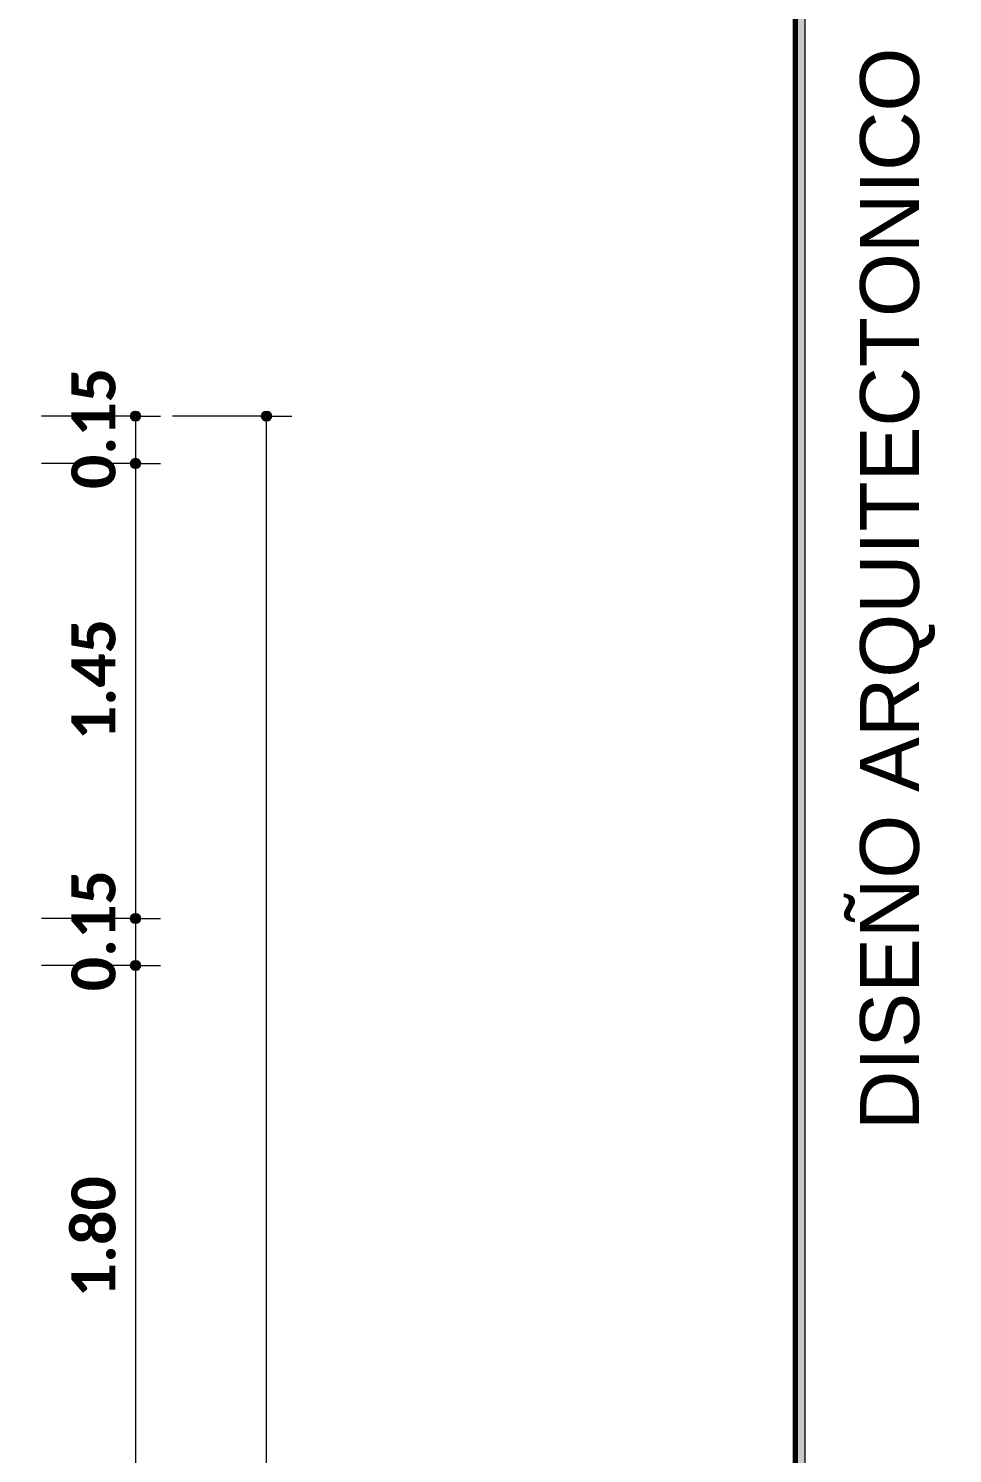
# Model space of a CAD drawing. Header units: metres. Extents: x -144 to 1000, y -717 to 29.
# Drawn here: x 714.032 to 716.976, y -551.43 to -546.891 of the extents above; entities that cross this region are included whole.
import ezdxf

# ---------------------------------------------------------------- set-up
doc = ezdxf.new("R2010")
doc.units = ezdxf.units.M
doc.layers.get('0').update_dxf_attribs({"color": 1})
for name, color, linetype, lineweight in [('A-ANNO-DIMS', 1, 'Continuous', 9), ('G-ANNO-TTLB', 3, 'Continuous', 18), ('G-ANNO-TTLB-WIDE', 1, 'Continuous', 70), ('G-IMPT', 1, 'Continuous', 9)]:
    doc.layers.add(name, color=color, linetype=linetype, lineweight=lineweight)
doc.styles.add('Arial_2', font='arial.ttf', dxfattribs={"height": 0.095973})
doc.styles.add('Calibri_B_4', font='calibrib.ttf', dxfattribs={"height": 0.1125})

# ---------------------------------------------------------------- blocks, each defined once
blk = doc.blocks.new('tarjeta de nathalie 00')
at = {"layer": 'G-IMPT', "lineweight": 9}
h = blk.add_hatch(color=3, dxfattribs=at)
h.paths.add_polyline_path([(-145.238879, -717.384885), (-145.210187, -717.384885), (-145.210187, -716.893552), (-145.210187, -716.799339), (-145.238879, -716.799339), (-145.238879, -716.893792)])
h.paths.add_polyline_path([(-145.209959, -716.799099), (-145.209959, -717.385099), (-145.239202, -717.385099), (-145.239202, -716.799099)])
h.paths.add_polyline_path([(-145.239019, -717.386799), (-145.208259, -717.386799), (-145.208259, -716.797399), (-145.239202, -716.797399), (-146.098659, -716.797399), (-146.098659, -717.386799)])
h.paths.add_polyline_path([(-145.207952, -716.797074), (-145.207952, -717.387099), (-146.098981, -717.387099), (-146.098981, -716.797074)])
at = {"layer": 'G-ANNO-TTLB', "color": 3}
for p, q in [((-145.239202, -716.799099), (-145.239202, -717.385099)), ((-145.238879, -717.384885), (-145.238879, -716.893792))]:
    blk.add_line(p, q, dxfattribs=at)
at = {"layer": 'G-ANNO-TTLB-WIDE', "color": 3}
blk.add_line((-145.239202, -716.799099), (-145.239202, -717.385099), dxfattribs=at)
at = {"layer": 'G-ANNO-TTLB', "lineweight": 9, "insert": (-145.237124, -716.997661), "char_height": 0.00188516, "width": 0.04200843, "attachment_point": 1, "rotation": 90, "style": 'Arial_2'}
blk.add_mtext('DISEÑO ARQUITECTONICO', dxfattribs=at)
blk = doc.blocks.new('S')
at = {"layer": 'A-ANNO-DIMS', "lineweight": 25}
h = blk.add_hatch(color=256, dxfattribs=at)
edge = h.paths.add_edge_path()
edge.add_arc((703.6403, -487.3488), 0.015, 0, 360)
h = blk.add_hatch(color=256, dxfattribs=at)
edge = h.paths.add_edge_path()
edge.add_arc((704.058, -487.3488), 0.015, 0, 360)
h = blk.add_hatch(color=256, dxfattribs=at)
edge = h.paths.add_edge_path()
edge.add_arc((703.6403, -487.4988), 0.015, 0, 360)
h = blk.add_hatch(color=256, dxfattribs=at)
edge = h.paths.add_edge_path()
edge.add_arc((703.6403, -487.4988), 0.015, 0, 360)
h = blk.add_hatch(color=256, dxfattribs=at)
edge = h.paths.add_edge_path()
edge.add_arc((703.6403, -488.9486), 0.015, 0, 360)
h = blk.add_hatch(color=256, dxfattribs=at)
edge = h.paths.add_edge_path()
edge.add_arc((703.6403, -488.9486), 0.015, 0, 360)
h = blk.add_hatch(color=256, dxfattribs=at)
edge = h.paths.add_edge_path()
edge.add_arc((703.6403, -489.0986), 0.015, 0, 360)
h = blk.add_hatch(color=256, dxfattribs=at)
edge = h.paths.add_edge_path()
edge.add_arc((703.6403, -489.0986), 0.015, 0, 360)
at = {"layer": 'A-ANNO-DIMS'}
for p, q in [((703.6403, -487.3488), (703.3403, -487.3488)), ((703.6403, -487.3488), (703.6403, -487.4988)), ((703.6403, -487.3488), (703.7203, -487.3488)), ((704.058, -487.3488), (703.758, -487.3488)), ((704.058, -508.4484), (704.058, -487.3488)), ((704.058, -487.3488), (704.138, -487.3488)), ((703.6403, -487.4988), (703.3403, -487.4988)), ((703.6403, -487.4988), (703.3403, -487.4988)), ((703.6403, -487.4988), (703.7203, -487.4988)), ((703.6403, -487.4988), (703.6403, -488.9486)), ((703.6403, -487.4988), (703.7203, -487.4988)), ((703.6403, -488.9486), (703.3403, -488.9486)), ((703.6403, -488.9486), (703.3403, -488.9486)), ((703.6403, -488.9486), (703.7203, -488.9486)), ((703.6403, -488.9486), (703.6403, -489.0986)), ((703.6403, -488.9486), (703.7203, -488.9486)), ((703.6403, -489.0986), (703.3403, -489.0986)), ((703.6403, -489.0986), (703.3403, -489.0986)), ((703.6403, -489.0986), (703.7203, -489.0986)), ((703.6403, -489.0986), (703.6403, -490.8986)), ((703.6403, -489.0986), (703.7203, -489.0986))]:
    blk.add_line(p, q, dxfattribs=at)
at = {"layer": 'A-ANNO-DIMS', "lineweight": 25}
for centre in [(703.6403, -487.3488), (704.058, -487.3488), (703.6403, -487.4988), (703.6403, -487.4988), (703.6403, -488.9486), (703.6403, -488.9486), (703.6403, -489.0986), (703.6403, -489.0986)]:
    blk.add_circle(centre, 0.015, dxfattribs=at)
at = {"layer": 'A-ANNO-DIMS', "char_height": 0.14, "width": 0.376134, "attachment_point": 1, "rotation": 90, "line_spacing_factor": 1.158048, "style": 'Calibri_B_4'}
for s, insert in [('0.15', (703.4362, -487.5805)), ('1.45', (703.4362, -488.3804)), ('0.15', (703.4362, -489.1803)), ('1.80', (703.4362, -490.1553))]:
    blk.add_mtext(s, dxfattribs=dict(at, insert=insert))

msp = doc.modelspace()

# ---------------------------------------------------------------- block references
at = {"xscale": 99.43160266323505, "yscale": 99.43160266323505, "zscale": 99.43160266323505}
msp.add_blockref('tarjeta de nathalie 00', (15157.8417, 70741.8273), dxfattribs=at)

# ---------------------------------------------------------------- next in the draw order: block references
at = {"color": 3}
msp.add_blockref('S', (10.7329, -60.7772), dxfattribs=at)

doc.saveas('drawing.dxf')
